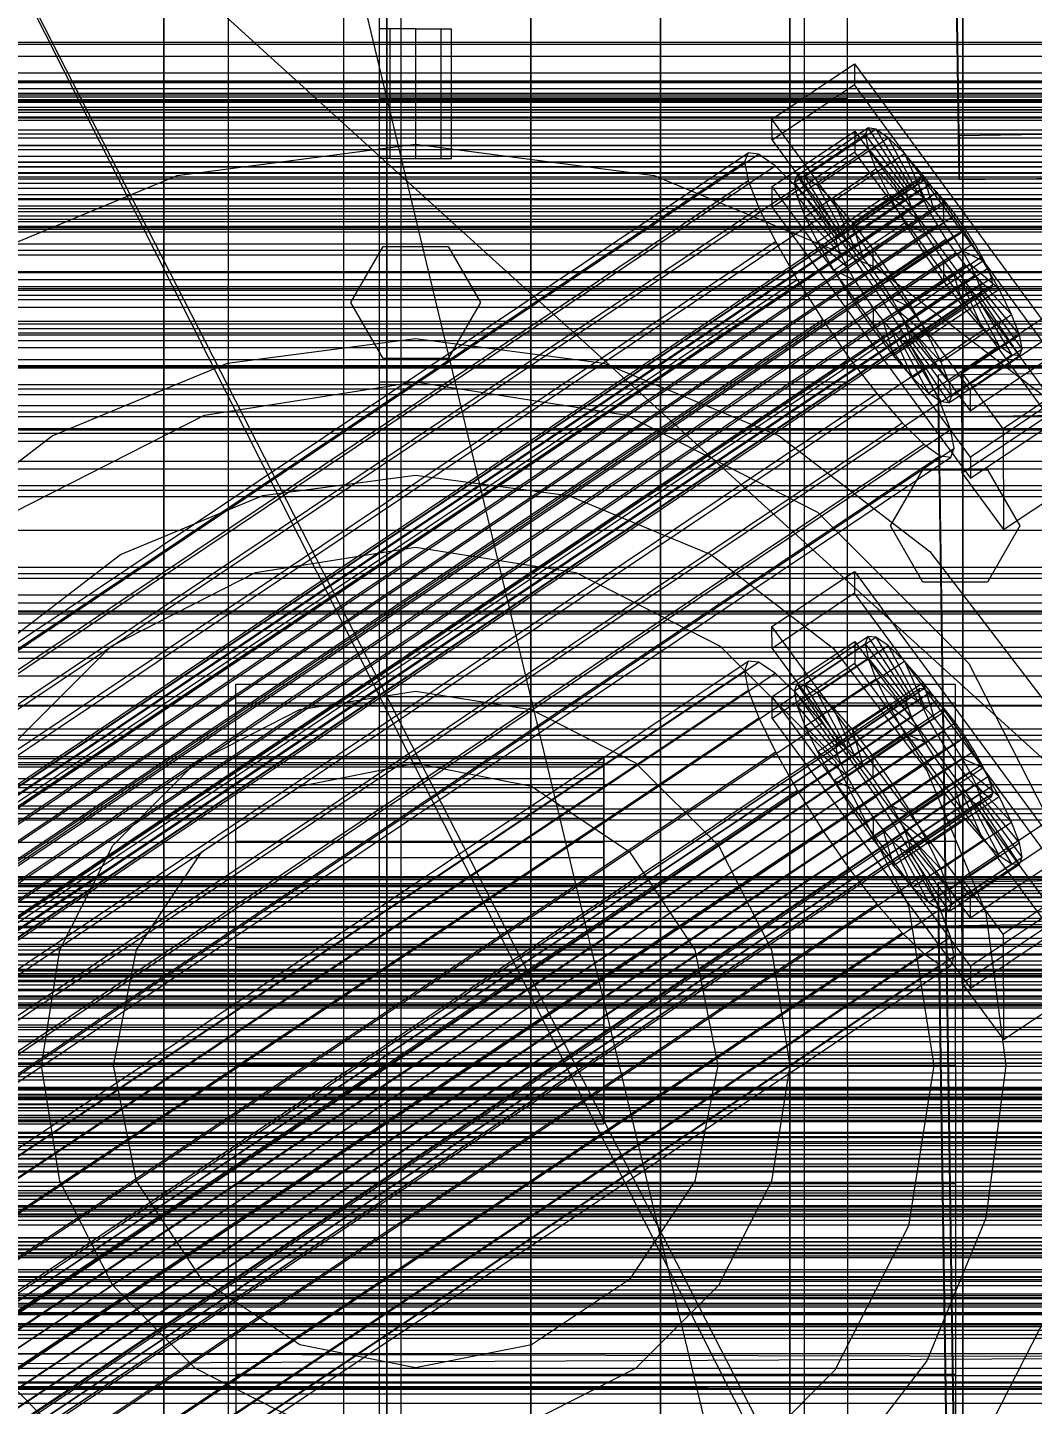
# Model space of a CAD drawing. Header units: millimetres. Extents: x -1970 to 59977, y -65068 to 6837.
# Drawn here: x 231.1 to 370.7, y -34297.1 to -34105.8 of the extents above; entities that cross this region are included whole.
import ezdxf

# ---------------------------------------------------------------- set-up
doc = ezdxf.new("R2010")
doc.units = ezdxf.units.MM
for name, color, linetype, lineweight in [('COTAS_O', 1, 'Continuous', 0), ('frontal_briquetadora', 7, 'Continuous', 0), ('frontal_C01', 7, 'Continuous', 0), ('frontal_C02', 7, 'Continuous', 0), ('frontal_C03', 7, 'Continuous', 0), ('frontal_dos-mix', 7, 'Continuous', 0), ('frontal_mezcladora', 7, 'Continuous', 0), ('frontal_secador', 7, 'Continuous', 0)]:
    doc.layers.add(name, color=color, linetype=linetype, lineweight=lineweight)
doc.dimstyles.new('R19_100', dxfattribs={"dimtxt": 250, "dimasz": 150, "dimexe": 150, "dimexo": 80, "dimgap": 100, "dimtad": 1, "dimtih": 1, "dimtoh": 1, "dimdsep": 46, "dimcen": 0.09, "dimadec": 0, "dimazin": 0, "dimtfac": 1, "dimtdec": 4, "dimtofl": 0, "dimtmove": 0, "dimatfit": 3, "dimfxl": 1, "dimtolj": 1, "dimtzin": 0, "dimarcsym": 0})

# ---------------------------------------------------------------- blocks, each defined once
blk = doc.blocks.new('*D39')
at = {"layer": 'COTAS_O', "color": 0, "lineweight": -2, "transparency": 16777216}
for p, q in [((-1725, -34320), (-1725, -33550)), ((1725, -34320), (1725, -33550)), ((-1575, -33700), (1575, -33700))]:
    blk.add_line(p, q, dxfattribs=at)
at = {"layer": 'COTAS_O', "color": 0, "transparency": 16777216}
for points in [[(-1575, -33675), (-1575, -33725), (-1725, -33700)], [(1575, -33675), (1575, -33725), (1725, -33700)]]:
    blk.add_solid(points, dxfattribs=at)
at = {"layer": 'Defpoints', "color": 0, "transparency": 16777216}
for p in [(1725, -33700), (-1725, -34400), (1725, -34400)]:
    blk.add_point(p, dxfattribs=at)
blk = doc.blocks.new('*D43')
at = {"layer": 'COTAS_O', "color": 0, "lineweight": -2, "transparency": 16777216}
for p, q in [((-650, -34820), (-650, -34050)), ((650, -34820), (650, -34050)), ((-500, -34200), (500, -34200))]:
    blk.add_line(p, q, dxfattribs=at)
at = {"layer": 'COTAS_O', "color": 0, "transparency": 16777216}
for points in [[(-500, -34175), (-500, -34225), (-650, -34200)], [(500, -34175), (500, -34225), (650, -34200)]]:
    blk.add_solid(points, dxfattribs=at)
at = {"layer": 'Defpoints', "color": 0, "transparency": 16777216}
for p in [(650, -34200), (-650, -34900), (650, -34900)]:
    blk.add_point(p, dxfattribs=at)

msp = doc.modelspace()

# ---------------------------------------------------------------- linework, layer by layer
at = {"layer": 'frontal_briquetadora'}
for p, q in [((210, -33820), (416.55, -34680)), ((210, -34060), (430, -34260)), ((210, -34060), (430, -34490)), ((210, -34060), (430, -34496)), ((210, -34143), (452, -34143)), ((210, -34181.662), (452, -34181.662)), ((210, -34260), (430, -34260)), ((750, -34270.216), (200, -34270.216)), ((750, -34275), (200, -34275)), ((210, -34275), (452, -34275)), ((750, -34279.784), (200, -34279.784))]:
    msp.add_line(p, q, dxfattribs=at)
at = {"layer": 'frontal_C01'}
for p, q in [((250, -35586.788), (250, -32681.31)), ((250, -32686.07), (250, -35591.549)), ((360.514, -34120.83), (357.646, -33927.83)), ((360.514, -34126.918), (357.646, -33933.918)), ((-450, -34115.971), (450, -34115.971)), ((-425, -34115.14), (425, -34115.14)), ((378.512, -34120.587), (360.514, -34120.83)), ((360.514, -34120.83), (360.514, -34126.918)), ((425, -34126.571), (-425, -34126.571)), ((360.514, -34126.918), (378.512, -34126.675)), ((450, -34128.146), (-450, -34128.146)), ((425, -34130.602), (-425, -34130.602)), ((-425, -34142.033), (425, -34142.033)), ((450, -34149.31), (-450, -34149.31)), ((-450, -34161.485), (450, -34161.485)), ((334.501, -34189), (345.969, -34181.347)), ((345.969, -34181.347), (345.981, -34184.391)), ((345.969, -34181.347), (373.501, -34218.791)), ((345.981, -34184.391), (334.513, -34192.044)), ((373.513, -34221.834), (345.981, -34184.391)), ((334.513, -34192.044), (334.501, -34189)), ((362.033, -34226.444), (334.501, -34189)), ((338.005, -34196.974), (347.835, -34190.414)), ((339.088, -34197.06), (348.918, -34190.5)), ((347.835, -34190.414), (347.47, -34191.406)), ((348.918, -34190.5), (347.835, -34190.414)), ((347.835, -34190.414), (353.378, -34198.737)), ((350.645, -34191.658), (348.918, -34190.5)), ((348.918, -34190.5), (353.892, -34198.777)), ((334.513, -34192.044), (362.045, -34229.488)), ((334.539, -34198.74), (346.008, -34191.087)), ((337.64, -34197.966), (347.47, -34191.406)), ((340.816, -34198.217), (350.645, -34191.658)), ((346.008, -34191.087), (346.02, -34194.131)), ((346.008, -34191.087), (373.539, -34228.531)), ((347.47, -34191.406), (353.205, -34199.207)), ((347.47, -34191.406), (347.847, -34193.408)), ((352.899, -34193.808), (350.645, -34191.658)), ((350.645, -34191.658), (354.71, -34199.326)), ((146.872, -34316.832), (331.181, -34193.834)), ((148.32, -34316.947), (332.629, -34193.949)), ((331.181, -34193.834), (330.692, -34195.16)), ((332.629, -34193.949), (331.181, -34193.834)), ((334.938, -34195.496), (332.629, -34193.949)), ((346.02, -34194.131), (334.551, -34201.784)), ((338.017, -34199.968), (347.847, -34193.408)), ((343.069, -34200.368), (352.899, -34193.808)), ((373.551, -34231.574), (346.02, -34194.131)), ((347.847, -34193.408), (353.384, -34200.155)), ((347.847, -34193.408), (348.941, -34196.283)), ((355.525, -34196.805), (352.899, -34193.808)), ((352.899, -34193.808), (355.777, -34200.345)), ((146.383, -34318.158), (330.692, -34195.16)), ((150.629, -34318.495), (334.938, -34195.496)), ((330.692, -34195.16), (331.197, -34197.836)), ((337.95, -34198.371), (334.938, -34195.496)), ((339.111, -34202.843), (348.941, -34196.283)), ((348.941, -34196.283), (353.902, -34201.517)), ((348.941, -34196.283), (350.678, -34199.836)), ((141.045, -34340.791), (354.844, -34198.113)), ((141.218, -34340.321), (355.017, -34197.643)), ((141.731, -34340.362), (355.53, -34197.684)), ((142.549, -34340.91), (356.348, -34198.233)), ((146.887, -34320.834), (331.197, -34197.836)), ((153.641, -34321.37), (337.95, -34198.371)), ((331.197, -34197.836), (332.659, -34201.68)), ((337.64, -34197.966), (338.005, -34196.974)), ((343.376, -34205.766), (337.64, -34197.966)), ((338.017, -34199.968), (337.64, -34197.966)), ((341.461, -34202.378), (337.95, -34198.371)), ((343.549, -34205.297), (338.005, -34196.974)), ((338.005, -34196.974), (339.088, -34197.06)), ((344.062, -34205.337), (339.088, -34197.06)), ((339.088, -34197.06), (340.816, -34198.217)), ((344.88, -34205.886), (340.816, -34198.217)), ((340.816, -34198.217), (343.069, -34200.368)), ((345.695, -34203.365), (355.525, -34196.805)), ((355.017, -34197.643), (354.844, -34198.113)), ((354.844, -34198.113), (355.022, -34199.061)), ((355.53, -34197.684), (355.017, -34197.643)), ((358.345, -34200.444), (355.525, -34196.805)), ((355.525, -34196.805), (357.021, -34201.764)), ((356.348, -34198.233), (355.53, -34197.684)), ((357.415, -34199.251), (356.348, -34198.233)), ((141.224, -34341.739), (355.022, -34199.061)), ((143.617, -34341.929), (357.415, -34199.251)), ((334.551, -34201.784), (334.539, -34198.74)), ((362.071, -34236.184), (334.539, -34198.74)), ((343.554, -34206.715), (338.017, -34199.968)), ((339.111, -34202.843), (338.017, -34199.968)), ((340.848, -34206.396), (350.678, -34199.836)), ((353.205, -34199.207), (343.376, -34205.766)), ((353.378, -34198.737), (343.549, -34205.297)), ((353.384, -34200.155), (343.554, -34206.715)), ((353.892, -34198.777), (344.062, -34205.337)), ((354.71, -34199.326), (344.88, -34205.886)), ((350.678, -34199.836), (354.725, -34203.2)), ((350.678, -34199.836), (352.938, -34203.825)), ((353.205, -34199.207), (353.378, -34198.737)), ((353.384, -34200.155), (353.205, -34199.207)), ((353.378, -34198.737), (353.892, -34198.777)), ((353.902, -34201.517), (353.384, -34200.155)), ((353.892, -34198.777), (354.71, -34199.326)), ((354.71, -34199.326), (355.777, -34200.345)), ((355.022, -34199.061), (355.541, -34200.424)), ((358.659, -34200.671), (357.415, -34199.251)), ((141.742, -34343.101), (355.541, -34200.424)), ((142.565, -34344.784), (356.363, -34202.107)), ((144.861, -34343.349), (358.659, -34200.671)), ((148.35, -34324.678), (332.659, -34201.68)), ((332.659, -34201.68), (334.981, -34206.43)), ((334.551, -34201.784), (362.083, -34239.228)), ((345.947, -34206.904), (343.069, -34200.368)), ((343.069, -34200.368), (345.695, -34203.365)), ((353.902, -34201.517), (344.073, -34208.077)), ((355.777, -34200.345), (345.947, -34206.904)), ((357.021, -34201.764), (347.191, -34208.324)), ((358.345, -34200.444), (348.515, -34207.004)), ((354.725, -34203.2), (353.902, -34201.517)), ((355.541, -34200.424), (356.363, -34202.107)), ((355.777, -34200.345), (357.021, -34201.764)), ((356.363, -34202.107), (357.434, -34203.996)), ((357.021, -34201.764), (358.357, -34203.488)), ((358.357, -34203.488), (358.345, -34200.444)), ((361.166, -34204.477), (358.345, -34200.444)), ((359.995, -34202.395), (358.659, -34200.671)), ((143.635, -34346.674), (357.434, -34203.996)), ((359.995, -34202.395), (146.196, -34345.072)), ((157.152, -34325.376), (341.461, -34202.378)), ((344.073, -34208.077), (339.111, -34202.843)), ((340.848, -34206.396), (339.111, -34202.843)), ((345.231, -34207.243), (341.461, -34202.378)), ((343.108, -34210.385), (352.938, -34203.825)), ((354.725, -34203.2), (344.895, -34209.76)), ((347.191, -34208.324), (345.695, -34203.365)), ((345.695, -34203.365), (348.515, -34207.004)), ((348.527, -34210.048), (358.357, -34203.488)), ((352.938, -34203.825), (355.796, -34205.089)), ((352.938, -34203.825), (355.569, -34207.977)), ((355.796, -34205.089), (354.725, -34203.2)), ((357.434, -34203.996), (358.68, -34205.963)), ((358.357, -34203.488), (359.693, -34205.398)), ((361.332, -34204.305), (359.995, -34202.395)), ((144.881, -34348.641), (358.68, -34205.963)), ((147.533, -34346.983), (361.332, -34204.305)), ((343.549, -34205.297), (343.376, -34205.766)), ((343.376, -34205.766), (343.554, -34206.715)), ((344.062, -34205.337), (343.549, -34205.297)), ((344.88, -34205.886), (344.062, -34205.337)), ((345.947, -34206.904), (344.88, -34205.886)), ((355.796, -34205.089), (345.966, -34211.649)), ((359.693, -34205.398), (349.863, -34211.958)), ((351.336, -34211.037), (361.166, -34204.477)), ((357.042, -34207.056), (355.796, -34205.089)), ((358.68, -34205.963), (360.017, -34207.873)), ((361.166, -34204.477), (359.693, -34205.398)), ((359.693, -34205.398), (360.939, -34207.365)), ((363.797, -34208.63), (361.166, -34204.477)), ((362.578, -34206.272), (361.332, -34204.305)), ((-311.15, -34207.349), (311.15, -34207.349)), ((-311.15, -34207.902), (311.15, -34207.902)), ((146.218, -34350.551), (360.017, -34207.873)), ((148.779, -34348.95), (362.578, -34206.272)), ((150.672, -34329.428), (334.981, -34206.43)), ((345.231, -34207.243), (160.922, -34330.241)), ((311.15, -34207.902), (311.15, -34207.349)), ((311.15, -34207.349), (311.15, -34208.526)), ((311.15, -34210.145), (311.15, -34207.902)), ((334.981, -34206.43), (338.003, -34211.762)), ((344.895, -34209.76), (340.848, -34206.396)), ((343.108, -34210.385), (340.848, -34206.396)), ((343.554, -34206.715), (344.073, -34208.077)), ((349.002, -34212.634), (345.231, -34207.243)), ((345.739, -34214.537), (355.569, -34207.977)), ((347.191, -34208.324), (345.947, -34206.904)), ((357.042, -34207.056), (347.212, -34213.616)), ((348.515, -34207.004), (348.527, -34210.048)), ((348.515, -34207.004), (351.336, -34211.037)), ((360.939, -34207.365), (351.109, -34213.925)), ((355.569, -34207.977), (357.042, -34207.056)), ((355.569, -34207.977), (358.39, -34212.01)), ((358.378, -34208.967), (357.042, -34207.056)), ((360.017, -34207.873), (361.352, -34209.597)), ((363.797, -34208.63), (360.939, -34207.365)), ((360.939, -34207.365), (362.01, -34209.255)), ((363.648, -34208.161), (362.578, -34206.272)), ((-311.15, -34208.526), (311.15, -34208.526)), ((147.554, -34352.275), (361.352, -34209.597)), ((149.85, -34350.839), (363.648, -34208.161)), ((150.672, -34352.522), (364.471, -34209.844)), ((311.15, -34208.526), (311.15, -34211.351)), ((344.073, -34208.077), (344.895, -34209.76)), ((344.895, -34209.76), (345.966, -34211.649)), ((348.527, -34210.048), (347.191, -34208.324)), ((358.378, -34208.967), (348.548, -34215.527)), ((362.01, -34209.255), (352.18, -34215.814)), ((353.967, -34215.19), (363.797, -34208.63)), ((358.39, -34212.01), (358.378, -34208.967)), ((359.714, -34210.69), (358.378, -34208.967)), ((361.352, -34209.597), (362.596, -34211.017)), ((366.057, -34212.618), (362.01, -34209.255)), ((362.01, -34209.255), (362.833, -34210.938)), ((364.471, -34209.844), (363.648, -34208.161)), ((366.057, -34212.618), (363.797, -34208.63)), ((364.989, -34211.206), (364.471, -34209.844)), ((-311.15, -34210.145), (311.15, -34210.145)), ((-311.15, -34211.351), (311.15, -34211.351)), ((148.798, -34353.694), (362.596, -34211.017)), ((151.191, -34353.884), (364.989, -34211.206)), ((153.694, -34334.76), (338.003, -34211.762)), ((311.15, -34213.928), (311.15, -34210.145)), ((311.15, -34211.351), (311.15, -34215.633)), ((338.003, -34211.762), (341.52, -34217.313)), ((345.966, -34211.649), (343.108, -34210.385)), ((345.739, -34214.537), (343.108, -34210.385)), ((345.966, -34211.649), (347.212, -34213.616)), ((349.863, -34211.958), (348.527, -34210.048)), ((349.863, -34211.958), (351.336, -34211.037)), ((359.714, -34210.69), (349.884, -34217.25)), ((351.336, -34211.037), (353.967, -34215.19)), ((362.833, -34210.938), (353.003, -34217.498)), ((361.21, -34215.649), (359.714, -34210.69)), ((360.958, -34212.11), (359.714, -34210.69)), ((362.596, -34211.017), (363.664, -34212.035)), ((367.794, -34216.171), (362.833, -34210.938)), ((362.833, -34210.938), (363.351, -34212.3)), ((365.168, -34212.155), (364.989, -34211.206)), ((149.865, -34354.713), (363.664, -34212.035)), ((150.683, -34355.262), (364.482, -34212.584)), ((151.196, -34355.302), (364.995, -34212.624)), ((151.369, -34354.832), (365.168, -34212.155)), ((164.693, -34335.632), (349.002, -34212.634)), ((347.212, -34213.616), (345.739, -34214.537)), ((347.212, -34213.616), (348.548, -34215.527)), ((348.56, -34218.57), (358.39, -34212.01)), ((352.519, -34218.185), (349.002, -34212.634)), ((351.109, -34213.925), (349.863, -34211.958)), ((360.958, -34212.11), (351.128, -34218.67)), ((362.025, -34213.129), (352.196, -34219.689)), ((362.843, -34213.677), (353.014, -34220.237)), ((363.351, -34212.3), (353.521, -34218.86)), ((363.357, -34213.718), (353.527, -34220.278)), ((363.53, -34213.248), (353.7, -34219.808)), ((356.228, -34219.178), (366.057, -34212.618)), ((358.39, -34212.01), (361.21, -34215.649)), ((363.836, -34218.646), (360.958, -34212.11)), ((362.025, -34213.129), (360.958, -34212.11)), ((366.09, -34220.797), (362.025, -34213.129)), ((362.843, -34213.677), (362.025, -34213.129)), ((367.817, -34221.955), (362.843, -34213.677)), ((363.357, -34213.718), (362.843, -34213.677)), ((368.888, -34219.047), (363.351, -34212.3)), ((363.351, -34212.3), (363.53, -34213.248)), ((363.53, -34213.248), (363.357, -34213.718)), ((368.9, -34222.04), (363.357, -34213.718)), ((369.265, -34221.049), (363.53, -34213.248)), ((363.664, -34212.035), (364.482, -34212.584)), ((364.482, -34212.584), (364.995, -34212.624)), ((364.995, -34212.624), (365.168, -34212.155)), ((367.794, -34216.171), (366.057, -34212.618)), ((-311.15, -34213.928), (311.15, -34213.928)), ((-311.15, -34215.633), (311.15, -34215.633)), ((311.15, -34218.991), (311.15, -34213.928)), ((311.15, -34215.633), (311.15, -34221.079)), ((348.56, -34218.57), (345.739, -34214.537)), ((348.548, -34215.527), (348.56, -34218.57)), ((348.548, -34215.527), (349.884, -34217.25)), ((352.18, -34215.814), (351.109, -34213.925)), ((351.109, -34213.925), (353.967, -34215.19)), ((353.967, -34215.19), (356.228, -34219.178)), ((157.211, -34340.311), (341.52, -34217.313)), ((341.52, -34217.313), (345.291, -34222.705)), ((349.884, -34217.25), (351.38, -34222.209)), ((349.884, -34217.25), (351.128, -34218.67)), ((351.38, -34222.209), (361.21, -34215.649)), ((353.003, -34217.498), (352.18, -34215.814)), ((352.18, -34215.814), (356.228, -34219.178)), ((353.521, -34218.86), (353.003, -34217.498)), ((353.003, -34217.498), (357.964, -34222.731)), ((357.964, -34222.731), (367.794, -34216.171)), ((360.882, -34223.971), (372.35, -34216.317)), ((361.21, -34215.649), (363.836, -34218.646)), ((368.888, -34219.047), (367.794, -34216.171)), ((-311.15, -34218.991), (311.15, -34218.991)), ((168.21, -34341.184), (352.519, -34218.185)), ((311.15, -34224.989), (311.15, -34218.991)), ((351.38, -34222.209), (348.56, -34218.57)), ((351.128, -34218.67), (354.006, -34225.206)), ((351.128, -34218.67), (352.196, -34219.689)), ((355.541, -34223.518), (352.519, -34218.185)), ((353.7, -34219.808), (353.521, -34218.86)), ((353.521, -34218.86), (359.058, -34225.607)), ((354.006, -34225.206), (363.836, -34218.646)), ((356.228, -34219.178), (357.964, -34222.731)), ((359.058, -34225.607), (368.888, -34219.047)), ((373.501, -34218.791), (362.033, -34226.444)), ((363.836, -34218.646), (366.09, -34220.797)), ((369.265, -34221.049), (368.888, -34219.047)), ((-311.15, -34221.079), (311.15, -34221.079)), ((311.15, -34221.079), (311.15, -34227.318)), ((352.196, -34219.689), (356.26, -34227.357)), ((352.196, -34219.689), (353.014, -34220.237)), ((353.014, -34220.237), (357.987, -34228.514)), ((353.014, -34220.237), (353.527, -34220.278)), ((353.527, -34220.278), (353.7, -34219.808)), ((353.527, -34220.278), (359.07, -34228.6)), ((353.7, -34219.808), (359.436, -34227.609)), ((356.26, -34227.357), (366.09, -34220.797)), ((359.436, -34227.609), (369.265, -34221.049)), ((366.09, -34220.797), (367.817, -34221.955)), ((368.9, -34222.04), (369.265, -34221.049)), ((160.982, -34345.703), (345.291, -34222.705)), ((345.291, -34222.705), (349.061, -34227.57)), ((354.006, -34225.206), (351.38, -34222.209)), ((357.964, -34222.731), (359.058, -34225.607)), ((357.987, -34228.514), (367.817, -34221.955)), ((359.07, -34228.6), (368.9, -34222.04)), ((362.045, -34229.488), (373.513, -34221.834)), ((367.817, -34221.955), (368.9, -34222.04)), ((-440, -34223.731), (440, -34223.731)), ((-440, -34223.926), (440, -34223.926)), ((-440, -34224.147), (440, -34224.147)), ((-440, -34224.721), (440, -34224.721)), ((-440, -34225.149), (440, -34225.149)), ((311.15, -34224.989), (-311.15, -34224.989)), ((171.232, -34346.516), (355.541, -34223.518)), ((311.15, -34231.515), (311.15, -34224.989)), ((356.26, -34227.357), (354.006, -34225.206)), ((357.863, -34228.268), (355.541, -34223.518)), ((357.646, -34224.526), (375.644, -34224.284)), ((357.646, -34230.614), (357.646, -34224.526)), ((360.514, -34417.526), (357.646, -34224.526)), ((360.939, -34238.581), (360.882, -34223.971)), ((366.618, -34231.771), (360.882, -34223.971)), ((378.086, -34224.118), (366.618, -34231.771)), ((-440, -34226.062), (440, -34226.062)), ((-440, -34226.666), (440, -34226.666)), ((359.058, -34225.607), (359.436, -34227.609)), ((362.033, -34226.444), (362.045, -34229.488)), ((-440, -34227.856), (440, -34227.856)), ((-440, -34228.596), (440, -34228.596)), ((-311.15, -34227.318), (311.15, -34227.318)), ((164.752, -34350.568), (349.061, -34227.57)), ((173.554, -34351.266), (357.863, -34228.268)), ((311.15, -34227.318), (311.15, -34233.926)), ((349.061, -34227.57), (352.572, -34231.576)), ((357.987, -34228.514), (356.26, -34227.357)), ((359.326, -34232.112), (357.863, -34228.268)), ((359.07, -34228.6), (357.987, -34228.514)), ((359.436, -34227.609), (359.07, -34228.6)), ((373.539, -34228.531), (362.071, -34236.184)), ((440, -34229.981), (-440, -34229.981)), ((-440, -34230.806), (440, -34230.806)), ((375.644, -34230.372), (357.646, -34230.614)), ((360.514, -34423.614), (357.646, -34230.614)), ((372.408, -34230.927), (360.939, -34238.581)), ((-440, -34232.293), (440, -34232.293)), ((-311.15, -34231.515), (311.15, -34231.515)), ((168.263, -34354.574), (352.572, -34231.576)), ((175.016, -34355.11), (359.326, -34232.112)), ((311.15, -34238.122), (311.15, -34231.515)), ((352.572, -34231.576), (355.584, -34234.451)), ((359.83, -34234.788), (359.326, -34232.112)), ((362.083, -34239.228), (373.551, -34231.574)), ((366.618, -34231.771), (366.675, -34246.381)), ((-440, -34233.148), (440, -34233.148)), ((-440, -34234.635), (440, -34234.635)), ((-311.15, -34233.926), (311.15, -34233.926)), ((171.275, -34357.449), (355.584, -34234.451)), ((311.15, -34233.926), (311.15, -34240.452)), ((355.584, -34234.451), (357.893, -34235.999)), ((-440, -34235.46), (440, -34235.46)), ((173.584, -34358.997), (357.893, -34235.999)), ((175.032, -34359.112), (359.341, -34236.114)), ((175.521, -34357.786), (359.83, -34234.788)), ((357.893, -34235.999), (359.341, -34236.114)), ((359.341, -34236.114), (359.83, -34234.788)), ((362.071, -34236.184), (362.083, -34239.228)), ((-440, -34236.845), (440, -34236.845)), ((-440, -34237.585), (440, -34237.585)), ((-311.15, -34238.122), (311.15, -34238.122)), ((311.15, -34244.362), (311.15, -34238.122)), ((360.939, -34238.581), (366.675, -34246.381)), ((-440, -34238.775), (440, -34238.775)), ((-440, -34239.379), (440, -34239.379)), ((-440, -34240.292), (440, -34240.292)), ((-311.15, -34240.452), (311.15, -34240.452)), ((311.15, -34240.452), (311.15, -34246.45)), ((366.675, -34246.381), (378.143, -34238.728)), ((-440, -34240.72), (440, -34240.72)), ((-440, -34241.293), (440, -34241.293)), ((-440, -34241.515), (440, -34241.515)), ((-440, -34241.71), (440, -34241.71)), ((-311.15, -34244.362), (311.15, -34244.362)), ((311.15, -34249.808), (311.15, -34244.362)), ((-311.15, -34246.45), (311.15, -34246.45)), ((311.15, -34246.45), (311.15, -34251.513)), ((-311.15, -34249.808), (311.15, -34249.808)), ((311.15, -34254.09), (311.15, -34249.808)), ((-311.15, -34251.513), (311.15, -34251.513)), ((311.15, -34251.513), (311.15, -34255.296)), ((-311.15, -34254.09), (311.15, -34254.09)), ((-311.15, -34255.296), (311.15, -34255.296)), ((311.15, -34256.915), (311.15, -34254.09)), ((311.15, -34255.296), (311.15, -34257.539)), ((-311.15, -34256.915), (311.15, -34256.915)), ((-311.15, -34257.539), (311.15, -34257.539)), ((311.15, -34258.092), (311.15, -34256.915)), ((311.15, -34257.539), (311.15, -34258.092)), ((-311.15, -34258.092), (311.15, -34258.092))]:
    msp.add_line(p, q, dxfattribs=at)
at = {"layer": 'frontal_C02'}
for p, q in [((250, -35767.535), (250, -32976.99)), ((250, -32981.769), (250, -35772.314)), ((334.501, -34118.545), (345.969, -34110.862)), ((345.969, -34110.862), (345.981, -34113.784)), ((345.969, -34110.862), (373.501, -34148.455)), ((345.981, -34113.784), (334.513, -34121.468)), ((373.513, -34151.377), (345.981, -34113.784)), ((334.513, -34121.468), (334.501, -34118.545)), ((362.033, -34156.138), (334.501, -34118.545)), ((338.005, -34126.337), (347.835, -34119.751)), ((339.088, -34126.484), (348.918, -34119.898)), ((347.835, -34119.751), (347.47, -34120.681)), ((348.918, -34119.898), (347.835, -34119.751)), ((347.835, -34119.751), (353.378, -34128.072)), ((350.645, -34121.113), (348.918, -34119.898)), ((348.918, -34119.898), (353.892, -34128.142)), ((334.513, -34121.468), (362.045, -34159.061)), ((334.539, -34127.898), (346.008, -34120.214)), ((337.64, -34127.267), (347.47, -34120.681)), ((340.816, -34127.699), (350.645, -34121.113)), ((346.008, -34120.214), (346.02, -34123.137)), ((346.008, -34120.214), (373.539, -34157.807)), ((347.47, -34120.681), (353.205, -34128.513)), ((347.47, -34120.681), (347.847, -34122.625)), ((352.899, -34123.312), (350.645, -34121.113)), ((350.645, -34121.113), (354.71, -34128.717)), ((146.872, -34246.69), (331.181, -34123.206)), ((148.32, -34246.887), (332.629, -34123.403)), ((331.181, -34123.206), (330.692, -34124.45)), ((332.629, -34123.403), (331.181, -34123.206)), ((334.938, -34125.027), (332.629, -34123.403)), ((346.02, -34123.137), (334.551, -34130.82)), ((338.017, -34129.211), (347.847, -34122.625)), ((343.069, -34129.898), (352.899, -34123.312)), ((373.551, -34160.73), (346.02, -34123.137)), ((347.847, -34122.625), (353.384, -34129.434)), ((347.847, -34122.625), (348.941, -34125.451)), ((355.525, -34126.346), (352.899, -34123.312)), ((352.899, -34123.312), (355.777, -34129.759)), ((146.383, -34247.934), (330.692, -34124.45)), ((150.629, -34248.511), (334.938, -34125.027)), ((330.692, -34124.45), (331.197, -34127.049)), ((337.95, -34127.967), (334.938, -34125.027)), ((339.111, -34132.037), (348.941, -34125.451)), ((348.941, -34125.451), (353.902, -34130.772)), ((348.941, -34125.451), (350.678, -34128.966)), ((141.045, -34270.657), (354.844, -34127.415)), ((141.218, -34270.216), (355.017, -34126.974)), ((141.731, -34270.286), (355.53, -34127.044)), ((142.549, -34270.861), (356.348, -34127.62)), ((146.887, -34250.533), (331.197, -34127.049)), ((331.197, -34127.049), (332.659, -34130.826)), ((337.64, -34127.267), (338.005, -34126.337)), ((343.376, -34135.099), (337.64, -34127.267)), ((338.017, -34129.211), (337.64, -34127.267)), ((343.549, -34134.658), (338.005, -34126.337)), ((338.005, -34126.337), (339.088, -34126.484)), ((344.062, -34134.728), (339.088, -34126.484)), ((339.088, -34126.484), (340.816, -34127.699)), ((345.695, -34132.932), (355.525, -34126.346)), ((355.017, -34126.974), (354.844, -34127.415)), ((354.844, -34127.415), (355.022, -34128.336)), ((355.53, -34127.044), (355.017, -34126.974)), ((358.345, -34130.008), (355.525, -34126.346)), ((355.525, -34126.346), (357.021, -34131.196)), ((356.348, -34127.62), (355.53, -34127.044)), ((357.415, -34128.661), (356.348, -34127.62)), ((141.224, -34271.577), (355.022, -34128.336)), ((143.617, -34271.903), (357.415, -34128.661)), ((153.641, -34251.451), (337.95, -34127.967)), ((334.551, -34130.82), (334.539, -34127.898)), ((362.071, -34165.491), (334.539, -34127.898)), ((341.461, -34132.023), (337.95, -34127.967)), ((343.554, -34136.02), (338.017, -34129.211)), ((339.111, -34132.037), (338.017, -34129.211)), ((344.88, -34135.303), (340.816, -34127.699)), ((340.816, -34127.699), (343.069, -34129.898)), ((340.848, -34135.552), (350.678, -34128.966)), ((353.205, -34128.513), (343.376, -34135.099)), ((353.378, -34128.072), (343.549, -34134.658)), ((353.384, -34129.434), (343.554, -34136.02)), ((353.892, -34128.142), (344.062, -34134.728)), ((354.71, -34128.717), (344.88, -34135.303)), ((350.678, -34128.966), (354.725, -34132.437)), ((350.678, -34128.966), (352.938, -34132.93)), ((353.205, -34128.513), (353.378, -34128.072)), ((353.384, -34129.434), (353.205, -34128.513)), ((353.378, -34128.072), (353.892, -34128.142)), ((353.902, -34130.772), (353.384, -34129.434)), ((353.892, -34128.142), (354.71, -34128.717)), ((354.71, -34128.717), (355.777, -34129.759)), ((355.022, -34128.336), (355.541, -34129.675)), ((358.659, -34130.099), (357.415, -34128.661)), ((141.742, -34272.916), (355.541, -34129.675)), ((142.565, -34274.581), (356.363, -34131.34)), ((144.861, -34273.34), (358.659, -34130.099)), ((148.35, -34254.31), (332.659, -34130.826)), ((332.659, -34130.826), (334.981, -34135.525)), ((334.551, -34130.82), (362.083, -34168.413)), ((345.947, -34136.345), (343.069, -34129.898)), ((343.069, -34129.898), (345.695, -34132.932)), ((353.902, -34130.772), (344.073, -34137.358)), ((355.777, -34129.759), (345.947, -34136.345)), ((357.021, -34131.196), (347.191, -34137.782)), ((358.345, -34130.008), (348.515, -34136.594)), ((354.725, -34132.437), (353.902, -34130.772)), ((355.541, -34129.675), (356.363, -34131.34)), ((355.777, -34129.759), (357.021, -34131.196)), ((356.363, -34131.34), (357.434, -34133.217)), ((357.021, -34131.196), (358.357, -34132.931)), ((358.357, -34132.931), (358.345, -34130.008)), ((361.166, -34134.049), (358.345, -34130.008)), ((359.995, -34131.833), (358.659, -34130.099)), ((143.635, -34276.459), (357.434, -34133.217)), ((359.995, -34131.833), (146.196, -34275.075)), ((157.152, -34255.507), (341.461, -34132.023)), ((344.073, -34137.358), (339.111, -34132.037)), ((340.848, -34135.552), (339.111, -34132.037)), ((345.231, -34136.919), (341.461, -34132.023)), ((343.108, -34139.516), (352.938, -34132.93)), ((354.725, -34132.437), (344.895, -34139.023)), ((347.191, -34137.782), (345.695, -34132.932)), ((345.695, -34132.932), (348.515, -34136.594)), ((348.527, -34139.517), (358.357, -34132.931)), ((352.938, -34132.93), (355.796, -34134.315)), ((352.938, -34132.93), (355.569, -34137.074)), ((355.796, -34134.315), (354.725, -34132.437)), ((357.434, -34133.217), (358.68, -34135.18)), ((358.357, -34132.931), (359.693, -34134.845)), ((361.332, -34133.747), (359.995, -34131.833)), ((144.881, -34278.422), (358.68, -34135.18)), ((147.533, -34276.989), (361.332, -34133.747)), ((343.549, -34134.658), (343.376, -34135.099)), ((343.376, -34135.099), (343.554, -34136.02)), ((344.062, -34134.728), (343.549, -34134.658)), ((344.88, -34135.303), (344.062, -34134.728)), ((345.947, -34136.345), (344.88, -34135.303)), ((355.796, -34134.315), (345.966, -34140.901)), ((359.693, -34134.845), (349.863, -34141.431)), ((351.336, -34140.635), (361.166, -34134.049)), ((357.042, -34136.278), (355.796, -34134.315)), ((358.68, -34135.18), (360.017, -34137.094)), ((361.166, -34134.049), (359.693, -34134.845)), ((359.693, -34134.845), (360.939, -34136.808)), ((363.797, -34138.193), (361.166, -34134.049)), ((362.578, -34135.71), (361.332, -34133.747)), ((146.218, -34280.336), (360.017, -34137.094)), ((148.779, -34278.952), (362.578, -34135.71)), ((150.672, -34259.009), (334.981, -34135.525)), ((345.231, -34136.919), (160.922, -34260.403)), ((334.981, -34135.525), (338.003, -34140.825)), ((344.895, -34139.023), (340.848, -34135.552)), ((343.108, -34139.516), (340.848, -34135.552)), ((343.554, -34136.02), (344.073, -34137.358)), ((349.002, -34142.321), (345.231, -34136.919)), ((345.739, -34143.66), (355.569, -34137.074)), ((347.191, -34137.782), (345.947, -34136.345)), ((357.042, -34136.278), (347.212, -34142.864)), ((348.515, -34136.594), (348.527, -34139.517)), ((348.515, -34136.594), (351.336, -34140.635)), ((360.939, -34136.808), (351.109, -34143.394)), ((355.569, -34137.074), (357.042, -34136.278)), ((355.569, -34137.074), (358.39, -34141.114)), ((358.378, -34138.192), (357.042, -34136.278)), ((360.017, -34137.094), (361.352, -34138.829)), ((363.797, -34138.193), (360.939, -34136.808)), ((360.939, -34136.808), (362.01, -34138.686)), ((363.648, -34137.588), (362.578, -34135.71)), ((147.554, -34282.07), (361.352, -34138.829)), ((149.85, -34280.829), (363.648, -34137.588)), ((344.073, -34137.358), (344.895, -34139.023)), ((344.895, -34139.023), (345.966, -34140.901)), ((348.527, -34139.517), (347.191, -34137.782)), ((358.378, -34138.192), (348.548, -34144.778)), ((362.01, -34138.686), (352.18, -34145.271)), ((353.967, -34144.778), (363.797, -34138.193)), ((358.39, -34141.114), (358.378, -34138.192)), ((359.714, -34139.927), (358.378, -34138.192)), ((361.352, -34138.829), (362.596, -34140.266)), ((366.057, -34142.157), (362.01, -34138.686)), ((362.01, -34138.686), (362.833, -34140.351)), ((364.471, -34139.253), (363.648, -34137.588)), ((366.057, -34142.157), (363.797, -34138.193)), ((148.798, -34283.508), (362.596, -34140.266)), ((150.672, -34282.494), (364.471, -34139.253)), ((151.191, -34283.833), (364.989, -34140.591)), ((153.694, -34264.309), (338.003, -34140.825)), ((338.003, -34140.825), (341.52, -34146.364)), ((345.966, -34140.901), (343.108, -34139.516)), ((345.739, -34143.66), (343.108, -34139.516)), ((345.966, -34140.901), (347.212, -34142.864)), ((349.863, -34141.431), (348.527, -34139.517)), ((349.863, -34141.431), (351.336, -34140.635)), ((359.714, -34139.927), (349.884, -34146.512)), ((351.336, -34140.635), (353.967, -34144.778)), ((362.833, -34140.351), (353.003, -34146.936)), ((361.21, -34144.777), (359.714, -34139.927)), ((360.958, -34141.364), (359.714, -34139.927)), ((362.596, -34140.266), (363.664, -34141.308)), ((367.794, -34145.672), (362.833, -34140.351)), ((362.833, -34140.351), (363.351, -34141.689)), ((364.989, -34140.591), (364.471, -34139.253)), ((365.168, -34141.512), (364.989, -34140.591)), ((149.865, -34284.549), (363.664, -34141.308)), ((150.683, -34285.125), (364.482, -34141.883)), ((151.196, -34285.194), (364.995, -34141.953)), ((151.369, -34284.754), (365.168, -34141.512)), ((164.693, -34265.805), (349.002, -34142.321)), ((347.212, -34142.864), (345.739, -34143.66)), ((347.212, -34142.864), (348.548, -34144.778)), ((348.56, -34147.7), (358.39, -34141.114)), ((352.519, -34147.86), (349.002, -34142.321)), ((351.109, -34143.394), (349.863, -34141.431)), ((360.958, -34141.364), (351.128, -34147.95)), ((362.025, -34142.406), (352.196, -34148.991)), ((363.351, -34141.689), (353.521, -34148.275)), ((363.53, -34142.61), (353.7, -34149.196)), ((356.228, -34148.743), (366.057, -34142.157)), ((358.39, -34141.114), (361.21, -34144.777)), ((363.836, -34147.811), (360.958, -34141.364)), ((362.025, -34142.406), (360.958, -34141.364)), ((366.09, -34150.01), (362.025, -34142.406)), ((362.843, -34142.981), (362.025, -34142.406)), ((368.888, -34148.498), (363.351, -34141.689)), ((363.351, -34141.689), (363.53, -34142.61)), ((363.53, -34142.61), (363.357, -34143.051)), ((369.265, -34150.442), (363.53, -34142.61)), ((363.664, -34141.308), (364.482, -34141.883)), ((364.482, -34141.883), (364.995, -34141.953)), ((364.995, -34141.953), (365.168, -34141.512)), ((367.794, -34145.672), (366.057, -34142.157)), ((348.56, -34147.7), (345.739, -34143.66)), ((348.548, -34144.778), (348.56, -34147.7)), ((348.548, -34144.778), (349.884, -34146.512)), ((352.18, -34145.271), (351.109, -34143.394)), ((351.109, -34143.394), (353.967, -34144.778)), ((351.38, -34151.362), (361.21, -34144.777)), ((362.843, -34142.981), (353.014, -34149.567)), ((363.357, -34143.051), (353.527, -34149.637)), ((353.967, -34144.778), (356.228, -34148.743)), ((361.21, -34144.777), (363.836, -34147.811)), ((367.817, -34151.225), (362.843, -34142.981)), ((363.357, -34143.051), (362.843, -34142.981)), ((368.9, -34151.372), (363.357, -34143.051)), ((157.211, -34269.848), (341.52, -34146.364)), ((341.52, -34146.364), (345.291, -34151.766)), ((349.884, -34146.512), (351.38, -34151.362)), ((349.884, -34146.512), (351.128, -34147.95)), ((353.003, -34146.936), (352.18, -34145.271)), ((352.18, -34145.271), (356.228, -34148.743)), ((357.964, -34152.258), (367.794, -34145.672)), ((360.882, -34153.695), (372.35, -34146.012)), ((368.888, -34148.498), (367.794, -34145.672)), ((168.21, -34271.344), (352.519, -34147.86)), ((351.38, -34151.362), (348.56, -34147.7)), ((351.128, -34147.95), (354.006, -34154.397)), ((351.128, -34147.95), (352.196, -34148.991)), ((355.541, -34153.16), (352.519, -34147.86)), ((353.521, -34148.275), (353.003, -34146.936)), ((353.003, -34146.936), (357.964, -34152.258)), ((353.7, -34149.196), (353.521, -34148.275)), ((353.521, -34148.275), (359.058, -34155.083)), ((354.006, -34154.397), (363.836, -34147.811)), ((359.058, -34155.083), (368.888, -34148.498)), ((373.501, -34148.455), (362.033, -34156.138)), ((363.836, -34147.811), (366.09, -34150.01)), ((369.265, -34150.442), (368.888, -34148.498)), ((352.196, -34148.991), (356.26, -34156.596)), ((352.196, -34148.991), (353.014, -34149.567)), ((353.014, -34149.567), (357.987, -34157.811)), ((353.014, -34149.567), (353.527, -34149.637)), ((353.527, -34149.637), (353.7, -34149.196)), ((353.527, -34149.637), (359.07, -34157.958)), ((353.7, -34149.196), (359.436, -34157.028)), ((356.228, -34148.743), (357.964, -34152.258)), ((356.26, -34156.596), (366.09, -34150.01)), ((359.436, -34157.028), (369.265, -34150.442)), ((366.09, -34150.01), (367.817, -34151.225)), ((368.9, -34151.372), (369.265, -34150.442)), ((160.982, -34275.25), (345.291, -34151.766)), ((345.291, -34151.766), (349.061, -34156.662)), ((354.006, -34154.397), (351.38, -34151.362)), ((357.964, -34152.258), (359.058, -34155.083)), ((357.987, -34157.811), (367.817, -34151.225)), ((359.07, -34157.958), (368.9, -34151.372)), ((362.045, -34159.061), (373.513, -34151.377)), ((367.817, -34151.225), (368.9, -34151.372)), ((171.232, -34276.644), (355.541, -34153.16)), ((356.26, -34156.596), (354.006, -34154.397)), ((357.863, -34157.859), (355.541, -34153.16)), ((357.646, -34154.067), (375.644, -34153.823)), ((357.646, -34159.912), (357.646, -34154.067)), ((360.514, -34347.834), (357.646, -34154.067)), ((360.939, -34167.724), (360.882, -34153.695)), ((366.618, -34161.527), (360.882, -34153.695)), ((378.086, -34153.843), (366.618, -34161.527)), ((359.058, -34155.083), (359.436, -34157.028)), ((362.033, -34156.138), (362.045, -34159.061)), ((164.752, -34280.146), (349.061, -34156.662)), ((173.554, -34281.342), (357.863, -34157.859)), ((349.061, -34156.662), (352.572, -34160.718)), ((357.987, -34157.811), (356.26, -34156.596)), ((359.326, -34161.636), (357.863, -34157.859)), ((359.07, -34157.958), (357.987, -34157.811)), ((359.436, -34157.028), (359.07, -34157.958)), ((373.539, -34157.807), (362.071, -34165.491)), ((375.644, -34159.669), (357.646, -34159.912)), ((360.514, -34353.679), (357.646, -34159.912)), ((372.408, -34160.04), (360.939, -34167.724)), ((168.263, -34284.202), (352.572, -34160.718)), ((175.016, -34285.12), (359.326, -34161.636)), ((352.572, -34160.718), (355.584, -34163.658)), ((359.83, -34164.235), (359.326, -34161.636)), ((362.083, -34168.413), (373.551, -34160.73)), ((366.618, -34161.527), (366.675, -34175.556)), ((171.275, -34287.142), (355.584, -34163.658)), ((355.584, -34163.658), (357.893, -34165.282)), ((173.584, -34288.766), (357.893, -34165.282)), ((175.032, -34288.963), (359.341, -34165.479)), ((175.521, -34287.719), (359.83, -34164.235)), ((357.893, -34165.282), (359.341, -34165.479)), ((359.341, -34165.479), (359.83, -34164.235)), ((362.071, -34165.491), (362.083, -34168.413)), ((360.939, -34167.724), (366.675, -34175.556)), ((366.675, -34175.556), (378.143, -34167.872)), ((-450, -34264.768), (450, -34264.768)), ((450, -34276.459), (-450, -34276.459))]:
    msp.add_line(p, q, dxfattribs=at)
at = {"layer": 'frontal_C03'}
for p, q in [((-1250, -34107.828), (1250, -34107.828)), ((-1250, -34109.784), (1250, -34109.784)), ((1250, -34113.431), (-1250, -34113.431)), ((-1268, -34115.802), (1268, -34115.802)), ((-1268, -34116.026), (1268, -34116.026)), ((1250, -34114.313), (-1250, -34114.313)), ((1250, -34114.966), (-1250, -34114.966)), ((-1250, -34115.429), (1250, -34115.429)), ((-1268, -34116.191), (1268, -34116.191)), ((-1268, -34116.848), (1268, -34116.848)), ((-1268, -34117.166), (1268, -34117.166)), ((1250, -34117.274), (-1250, -34117.274)), ((1250, -34117.61), (-1250, -34117.61)), ((-1268, -34118.212), (1268, -34118.212)), ((-1268, -34118.661), (1268, -34118.661)), ((-1250, -34118.331), (1250, -34118.331)), ((-1268, -34120.024), (1268, -34120.024)), ((-1268, -34120.574), (1268, -34120.574)), ((1250, -34121.183), (-1250, -34121.183)), ((-1268, -34122.162), (1268, -34122.162)), ((1268, -34122.775), (-1268, -34122.775)), ((1250, -34122.24), (-1250, -34122.24)), ((-1250, -34123.667), (1250, -34123.667)), ((-1268, -34124.479), (1268, -34124.479)), ((-1268, -34125.114), (1268, -34125.114)), ((1250, -34124.548), (-1250, -34124.548)), ((1250, -34125.201), (-1250, -34125.201)), ((-1268, -34126.817), (1268, -34126.817)), ((-1268, -34127.431), (1268, -34127.431)), ((-1250, -34125.925), (1250, -34125.925)), ((1250, -34126.083), (-1250, -34126.083)), ((-1268, -34129.018), (1268, -34129.018)), ((-1268, -34129.568), (1268, -34129.568)), ((-1268, -34130.932), (1268, -34130.932)), ((-1268, -34131.381), (1268, -34131.381)), ((-1268, -34132.427), (1268, -34132.427)), ((-1268, -34132.744), (1268, -34132.744)), ((-1250, -34131.983), (1250, -34131.983)), ((-1268, -34133.402), (1268, -34133.402)), ((-1268, -34133.566), (1268, -34133.566)), ((-1268, -34133.791), (1268, -34133.791)), ((-1250, -34134.164), (1250, -34134.164)), ((1250, -34135.889), (-1250, -34135.889)), ((1250, -34136.77), (-1250, -34136.77)), ((1250, -34137.424), (-1250, -34137.424)), ((1250, -34139.731), (-1250, -34139.731)), ((-1250, -34139.809), (1250, -34139.809)), ((-1250, -34140.789), (1250, -34140.789)), ((-1250, -34141.764), (1250, -34141.764)), ((1250, -34143.641), (-1250, -34143.641)), ((1250, -34144.698), (-1250, -34144.698)), ((-1250, -34146.611), (1250, -34146.611)), ((1250, -34147.006), (-1250, -34147.006)), ((1250, -34147.659), (-1250, -34147.659)), ((-1250, -34148.208), (1250, -34148.208)), ((1250, -34148.54), (-1250, -34148.54)), ((-1250, -34151.927), (1250, -34151.927)), ((-1500, -34152.753), (1500, -34152.753)), ((-1250, -34153.056), (1250, -34153.056)), ((-1250, -34155.394), (1250, -34155.394)), ((-1250, -34155.979), (1250, -34155.979)), ((-1250, -34156.776), (1250, -34156.776)), ((1250, -34158.347), (-1250, -34158.347)), ((1250, -34159.228), (-1250, -34159.228)), ((1250, -34159.882), (-1250, -34159.882)), ((1500, -34161.736), (-1500, -34161.736)), ((1250, -34162.189), (-1250, -34162.189)), ((-1250, -34163.246), (1250, -34163.246)), ((1250, -34166.098), (-1250, -34166.098)), ((1250, -34167.156), (-1250, -34167.156)), ((1250, -34169.463), (-1250, -34169.463)), ((1250, -34170.117), (-1250, -34170.117)), ((1250, -34170.998), (-1250, -34170.998)), ((-1500, -34175.611), (1500, -34175.611)), ((1250, -34180.804), (-1250, -34180.804)), ((1250, -34181.686), (-1250, -34181.686)), ((1250, -34182.339), (-1250, -34182.339)), ((1250, -34184.647), (-1250, -34184.647)), ((1500, -34186.859), (-1500, -34186.859)), ((-1250, -34185.704), (1250, -34185.704)), ((1500, -34187.019), (-1500, -34187.019)), ((1500, -34187.304), (-1500, -34187.304)), ((1250, -34188.556), (-1250, -34188.556)), ((1250, -34189.613), (-1250, -34189.613)), ((1250, -34191.921), (-1250, -34191.921)), ((1250, -34192.574), (-1250, -34192.574)), ((1250, -34193.456), (-1250, -34193.456)), ((-1500, -34195.842), (1500, -34195.842)), ((-1500, -34198.712), (1500, -34198.712)), ((1250, -34203.262), (-1250, -34203.262)), ((1250, -34204.143), (-1250, -34204.143)), ((1250, -34204.797), (-1250, -34204.797)), ((1250, -34207.104), (-1250, -34207.104)), ((-1250, -34208.162), (1250, -34208.162)), ((1250, -34211.014), (-1250, -34211.014)), ((1250, -34212.071), (-1250, -34212.071)), ((1250, -34214.378), (-1250, -34214.378)), ((1250, -34215.032), (-1250, -34215.032)), ((1250, -34215.913), (-1250, -34215.913)), ((1250, -34225.72), (-1250, -34225.72)), ((1250, -34226.601), (-1250, -34226.601)), ((1250, -34227.254), (-1250, -34227.254)), ((1250, -34229.562), (-1250, -34229.562)), ((-1250, -34230.619), (1250, -34230.619)), ((1250, -34233.471), (-1250, -34233.471)), ((1250, -34234.529), (-1250, -34234.529)), ((-1250, -34236.6), (1250, -34236.6)), ((1250, -34236.836), (-1250, -34236.836)), ((-1250, -34237.233), (1250, -34237.233)), ((1250, -34237.49), (-1250, -34237.49)), ((-1250, -34237.697), (1250, -34237.697)), ((1250, -34238.371), (-1250, -34238.371)), ((-1250, -34239.553), (1250, -34239.553)), ((-1250, -34240.449), (1250, -34240.449)), ((-1250, -34243.401), (1250, -34243.401)), ((-1250, -34244.669), (1250, -34244.669)), ((1250, -34248.177), (-1250, -34248.177)), ((-1250, -34248.516), (1250, -34248.516)), ((1250, -34249.059), (-1250, -34249.059)), ((1250, -34249.712), (-1250, -34249.712)), ((-1250, -34250.068), (1250, -34250.068)), ((-1500, -34252.99), (1500, -34252.99)), ((-1500, -34253.214), (1500, -34253.214)), ((-1500, -34253.379), (1500, -34253.379)), ((1250, -34252.019), (-1250, -34252.019)), ((-1250, -34253.077), (1250, -34253.077)), ((-1500, -34254.036), (1500, -34254.036)), ((-1500, -34254.354), (1500, -34254.354)), ((-1500, -34255.4), (1500, -34255.4)), ((-1250, -34254.549), (1250, -34254.549)), ((-1500, -34255.849), (1500, -34255.849)), ((-1500, -34257.212), (1500, -34257.212)), ((1250, -34255.929), (-1250, -34255.929)), ((1250, -34256.28), (-1250, -34256.28)), ((1250, -34256.986), (-1250, -34256.986)), ((-1500, -34257.762), (1500, -34257.762)), ((-1500, -34259.35), (1500, -34259.35)), ((1250, -34259.294), (-1250, -34259.294)), ((1500, -34259.963), (-1500, -34259.963)), ((1250, -34259.947), (-1250, -34259.947)), ((1250, -34260.828), (-1250, -34260.828)), ((-1250, -34261.088), (1250, -34261.088)), ((-1500, -34261.667), (1500, -34261.667)), ((-1500, -34262.302), (1500, -34262.302)), ((-1250, -34262.881), (1250, -34262.881)), ((-1500, -34264.006), (1500, -34264.006)), ((-1500, -34264.619), (1500, -34264.619)), ((-1500, -34266.207), (1500, -34266.207)), ((-1500, -34266.757), (1500, -34266.757)), ((-1500, -34268.12), (1500, -34268.12)), ((-1500, -34268.569), (1500, -34268.569)), ((-1250, -34267.689), (1250, -34267.689)), ((-1500, -34269.615), (1500, -34269.615)), ((-1500, -34269.933), (1500, -34269.933)), ((-1500, -34270.59), (1500, -34270.59)), ((-1500, -34270.754), (1500, -34270.754)), ((-1500, -34270.979), (1500, -34270.979)), ((-1250, -34269.42), (1250, -34269.42)), ((1250, -34270.635), (-1250, -34270.635)), ((1250, -34271.516), (-1250, -34271.516)), ((1250, -34272.17), (-1250, -34272.17)), ((-1250, -34273.9), (1250, -34273.9)), ((1250, -34274.477), (-1250, -34274.477)), ((-1250, -34275.453), (1250, -34275.453)), ((-1250, -34275.534), (1250, -34275.534)), ((1250, -34278.387), (-1250, -34278.387)), ((-1250, -34279.3), (1250, -34279.3)), ((1250, -34279.444), (-1250, -34279.444)), ((-1250, -34280.567), (1250, -34280.567)), ((1250, -34281.751), (-1250, -34281.751)), ((1250, -34282.405), (-1250, -34282.405)), ((1250, -34283.286), (-1250, -34283.286)), ((-1250, -34283.52), (1250, -34283.52)), ((-1250, -34284.416), (1250, -34284.416)), ((-1250, -34286.272), (1250, -34286.272)), ((-1250, -34286.736), (1250, -34286.736)), ((-1250, -34287.369), (1250, -34287.369)), ((1250, -34293.092), (-1250, -34293.092)), ((1250, -34293.974), (-1250, -34293.974)), ((1250, -34294.627), (-1250, -34294.627)), ((1250, -34296.935), (-1250, -34296.935))]:
    msp.add_line(p, q, dxfattribs=at)
at = {"layer": 'frontal_dos-mix'}
msp.add_line((275, -35980), (275, -33282.5), dxfattribs=at)
at = {"layer": 'frontal_mezcladora'}
for p, q in [((280, -34450), (280, -34020)), ((259, -34456.719), (259, -34036.719)), ((281, -34036.719), (281, -34456.719)), ((339, -34456.719), (339, -34036.719)), ((361, -34036.719), (361, -34456.719)), ((259, -34483.281), (259, -34063.281)), ((281, -34483.281), (281, -34063.281)), ((339, -34483.281), (339, -34063.281)), ((361, -34483.281), (361, -34063.281)), ((283, -34509.163), (283, -34076.07)), ((301, -34076.07), (301, -34509.163)), ((319, -34076.07), (319, -34509.163)), ((337, -34076.07), (337, -34509.163)), ((280, -34115.65), (280, -34085.455)), ((345, -34115.65), (345, -34085.455)), ((283, -34526.414), (283, -34093.321)), ((301, -34526.414), (301, -34093.321)), ((319, -34526.414), (319, -34093.321)), ((337, -34526.414), (337, -34093.321)), ((281.464, -34106), (280, -34106)), ((280, -34124), (280, -34106)), ((285, -34106), (281.464, -34106)), ((281.464, -34124), (281.464, -34106)), ((285, -34106), (288.536, -34106)), ((285, -34106), (285, -34124)), ((288.536, -34106), (290, -34106)), ((288.536, -34124), (288.536, -34106)), ((290, -34124), (290, -34106)), ((280, -34155), (280, -34115.65)), ((280, -34115.65), (345, -34115.65)), ((345, -34155), (345, -34115.65)), ((251.871, -34126.361), (285, -34122)), ((285, -34122), (318.129, -34126.361)), ((281.464, -34124), (280, -34124)), ((281.464, -34124), (285, -34124)), ((285, -34124), (288.536, -34124)), ((288.536, -34124), (290, -34124)), ((221, -34139.149), (251.871, -34126.361)), ((318.129, -34126.361), (349, -34139.149)), ((276, -34144), (280.5, -34136.206)), ((280.5, -34136.206), (289.5, -34136.206)), ((289.5, -34136.206), (294, -34144)), ((349, -34139.149), (375.51, -34159.49)), ((280.5, -34151.794), (276, -34144)), ((294, -34144), (289.5, -34151.794)), ((258.859, -34152.441), (285, -34149)), ((285, -34149), (311.141, -34152.441)), ((234.5, -34162.531), (258.859, -34152.441)), ((289.5, -34151.794), (280.5, -34151.794)), ((311.141, -34152.441), (335.5, -34162.531)), ((255.643, -34159.65), (285, -34155)), ((280, -34200.824), (280, -34155)), ((280, -34155), (345, -34155)), ((285, -34155), (314.357, -34159.65)), ((345, -34200.824), (345, -34155)), ((229.16, -34173.143), (255.643, -34159.65)), ((314.357, -34159.65), (340.84, -34173.143)), ((213.582, -34178.582), (234.5, -34162.531)), ((335.5, -34162.531), (356.418, -34178.582)), ((350.953, -34175.047), (355.453, -34167.252)), ((355.453, -34167.252), (364.453, -34167.252)), ((364.453, -34167.252), (368.953, -34175.047)), ((263.777, -34170.794), (285, -34168)), ((285, -34168), (306.223, -34170.794)), ((244, -34178.986), (263.777, -34170.794)), ((306.223, -34170.794), (326, -34178.986)), ((340.84, -34173.143), (361.857, -34194.16)), ((355.453, -34182.841), (350.953, -34175.047)), ((368.953, -34175.047), (364.453, -34182.841)), ((227.017, -34192.017), (244, -34178.986)), ((262.751, -34181.524), (285, -34178)), ((285, -34178), (307.249, -34181.524)), ((326, -34178.986), (342.983, -34192.017)), ((356.418, -34178.582), (372.469, -34199.5)), ((242.679, -34191.751), (262.751, -34181.524)), ((307.249, -34181.524), (327.321, -34191.751)), ((364.453, -34182.841), (355.453, -34182.841)), ((226.751, -34207.679), (242.679, -34191.751)), ((327.321, -34191.751), (343.249, -34207.679)), ((342.983, -34192.017), (356.014, -34209)), ((361.857, -34194.16), (375.35, -34220.643)), ((260, -34199.594), (260, -34197)), ((260, -34197), (360, -34197)), ((268.931, -34200.545), (285, -34198)), ((285, -34198), (301.069, -34200.545)), ((360, -34199.594), (360, -34197)), ((260, -34207.122), (260, -34199.594)), ((260, -34199.594), (360, -34199.594)), ((360, -34207.122), (360, -34199.594)), ((254.435, -34207.931), (268.931, -34200.545)), ((280, -34250), (280, -34200.824)), ((280, -34200.824), (345, -34200.824)), ((301.069, -34200.545), (315.565, -34207.931)), ((345, -34250), (345, -34200.824)), ((242.931, -34219.435), (254.435, -34207.931)), ((260, -34218.847), (260, -34207.122)), ((260, -34207.122), (360, -34207.122)), ((315.565, -34207.931), (327.069, -34219.435)), ((343.249, -34207.679), (353.476, -34227.751)), ((360, -34218.847), (360, -34207.122)), ((268.927, -34211.197), (285, -34208)), ((285, -34208), (301.073, -34211.197)), ((356.014, -34209), (364.206, -34228.777)), ((255.302, -34220.302), (268.927, -34211.197)), ((301.073, -34211.197), (314.698, -34220.302)), ((235.545, -34233.931), (242.931, -34219.435)), ((260, -34233.622), (260, -34218.847)), ((260, -34218.847), (360, -34218.847)), ((327.069, -34219.435), (334.455, -34233.931)), ((360, -34233.622), (360, -34218.847)), ((246.197, -34233.927), (255.302, -34220.302)), ((314.698, -34220.302), (323.803, -34233.927)), ((353.476, -34227.751), (357, -34250)), ((364.206, -34228.777), (367, -34250)), ((233, -34250), (235.545, -34233.931)), ((243, -34250), (246.197, -34233.927)), ((260, -34250), (260, -34233.622)), ((260, -34233.622), (360, -34233.622)), ((323.803, -34233.927), (327, -34250)), ((334.455, -34233.931), (337, -34250)), ((360, -34250), (360, -34233.622)), ((235.545, -34266.069), (233, -34250)), ((246.197, -34266.073), (243, -34250)), ((260, -34266.378), (260, -34250)), ((360, -34250), (260, -34250)), ((280, -34299.176), (280, -34250)), ((345, -34250), (280, -34250)), ((327, -34250), (323.803, -34266.073)), ((337, -34250), (334.455, -34266.069)), ((345, -34250), (345, -34299.176)), ((357, -34250), (353.476, -34272.249)), ((360, -34250), (360, -34266.378)), ((367, -34250), (364.206, -34271.223)), ((242.931, -34280.565), (235.545, -34266.069)), ((255.302, -34279.698), (246.197, -34266.073)), ((260, -34266.378), (260, -34281.153)), ((260, -34266.378), (360, -34266.378)), ((323.803, -34266.073), (314.698, -34279.698)), ((334.455, -34266.069), (327.069, -34280.565)), ((360, -34266.378), (360, -34281.153)), ((353.476, -34272.249), (343.249, -34292.321)), ((364.206, -34271.223), (356.014, -34291)), ((254.435, -34292.069), (242.931, -34280.565)), ((268.927, -34288.803), (255.302, -34279.698)), ((314.698, -34279.698), (301.073, -34288.803)), ((327.069, -34280.565), (315.565, -34292.069)), ((375.35, -34279.357), (361.857, -34305.84)), ((260, -34281.153), (260, -34292.878)), ((260, -34281.153), (360, -34281.153)), ((360, -34281.153), (360, -34292.878)), ((285, -34292), (268.927, -34288.803)), ((301.073, -34288.803), (285, -34292)), ((268.931, -34299.455), (254.435, -34292.069)), ((315.565, -34292.069), (301.069, -34299.455)), ((356.014, -34291), (342.983, -34307.983)), ((242.679, -34308.249), (226.751, -34292.321)), ((260, -34292.878), (260, -34300.406)), ((260, -34292.878), (360, -34292.878)), ((343.249, -34292.321), (327.321, -34308.249)), ((360, -34292.878), (360, -34300.406))]:
    msp.add_line(p, q, dxfattribs=at)
at = {"layer": 'frontal_secador'}
for p, q in [((1360, -34108.141), (-1360, -34108.141)), ((1360, -34112.137), (-1360, -34112.137)), ((1360, -34113.5), (-1360, -34113.5)), ((1250, -34113.25), (-1250, -34113.25)), ((1250, -34129.715), (-1250, -34129.715)), ((1250, -34142.349), (-1250, -34142.349)), ((1250, -34150.291), (-1250, -34150.291)), ((1250, -34153), (-1250, -34153)), ((-1250, -34236), (1250, -34236)), ((-1250, -34242), (1250, -34242)), ((-1250, -34245), (1250, -34245)), ((1250, -34246), (-1250, -34246)), ((-1250, -34246.659), (1250, -34246.659)), ((1250, -34249.659), (-1250, -34249.659)), ((-1250, -34251), (1250, -34251)), ((1250, -34254), (-1250, -34254)), ((-1250, -34254.728), (1250, -34254.728)), ((-1250, -34257.588), (1250, -34257.588)), ((1250, -34257.611), (-1250, -34257.611)), ((1250, -34257.728), (-1250, -34257.728)), ((-1250, -34259.387), (1250, -34259.387)), ((1250, -34259.918), (-1250, -34259.918)), ((-1250, -34260), (1250, -34260)), ((1250, -34260.588), (-1250, -34260.588)), ((1250, -34262.387), (-1250, -34262.387)), ((1250, -34263), (-1250, -34263)), ((-1250, -34263.65), (1250, -34263.65)), ((1250, -34264), (-1250, -34264)), ((1250, -34267.382), (-1250, -34267.382)), ((-1250, -34268), (1250, -34268)), ((1250, -34269.689), (-1250, -34269.689)), ((1250, -34274), (-1250, -34274)), ((1250, -34274.545), (-1250, -34274.545)), ((1250, -34276), (-1250, -34276)), ((1250, -34276.144), (-1250, -34276.144)), ((1250, -34276.709), (-1250, -34276.709)), ((1250, -34278.686), (-1250, -34278.686)), ((1250, -34280), (-1250, -34280)), ((1320, -34282), (-1320, -34282)), ((1320, -34282.273), (-1320, -34282.273)), ((1250, -34282), (-1250, -34282)), ((1320, -34283.072), (-1320, -34283.072)), ((1320, -34284.343), (-1320, -34284.343)), ((1320, -34286), (-1320, -34286)), ((1250, -34284.651), (-1250, -34284.651)), ((1250, -34285.859), (-1250, -34285.859)), ((-1250, -34286), (1250, -34286)), ((1320, -34287.929), (-1320, -34287.929)), ((-1320, -34290), (1320, -34290)), ((-1250, -34290), (1250, -34290)), ((-422.12, -34288.52), (420.5, -34290.5)), ((1320, -34292.071), (-1320, -34292.071)), ((-413.48, -34294.28), (420.5, -34290.5)), ((1320, -34294), (-1320, -34294)), ((1320, -34295.657), (-1320, -34295.657)), ((1250, -34294.141), (-1250, -34294.141)), ((-413.48, -34294.28), (410.42, -34294.82)), ((-407, -34295), (410.42, -34294.82)), ((407, -34295), (-407, -34295)), ((1320, -34296.928), (-1320, -34296.928))]:
    msp.add_line(p, q, dxfattribs=at)

# ---------------------------------------------------------------- dimensions: what is measured, and where the dimension line sits
at = {"layer": 'COTAS_O'}
for p1, p2, picture, middle in [((-1725, -34400), (1725, -34400), '*D39', (0, -33700)), ((-650, -34900), (650, -34900), '*D43', (0, -34200))]:
    dim = msp.add_aligned_dim(p1=p1, p2=p2, distance=700, text='<> O', dimstyle='R19_100', dxfattribs=at)
    dim.commit()
    dim.dimension.update_dxf_attribs({"geometry": picture, "text_midpoint": middle})

doc.saveas('drawing.dxf')
